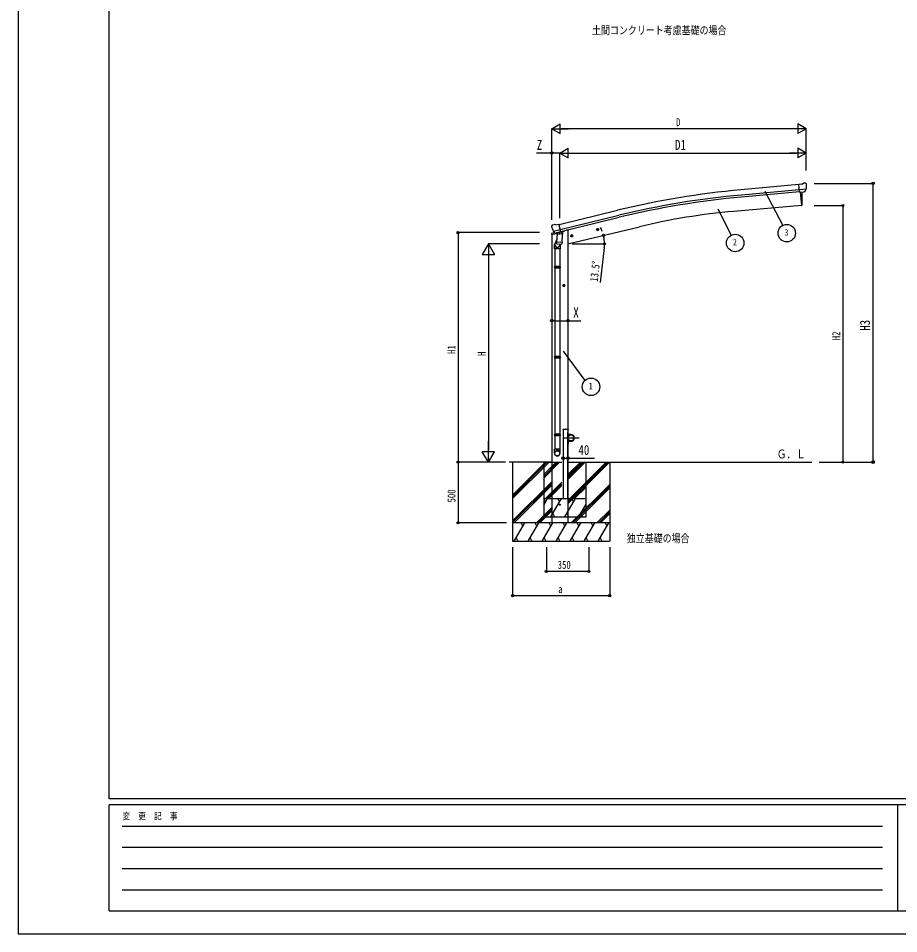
# Model space of a CAD drawing. Units: millimetres, scale not verified. Extents: x -10512 to 10512, y -7425 to 7425.
# Drawn here: x -10512 to -3253, y -7425 to 121 of the extents above; entities that cross this region are included whole.
import ezdxf
from ezdxf.enums import TextEntityAlignment as Align

# ---------------------------------------------------------------- set-up
doc = ezdxf.new("R2010")
doc.units = ezdxf.units.MM
doc.header["$LTSCALE"] = 30
for name, color, linetype in [('0-2_USER1', 3, 'Continuous'), ('0-4_YKK_13', 4, 'Continuous'), ('0-5_YKK_A1', 4, 'Continuous'), ('0-6_YKK_D', 6, 'Continuous'), ('0-7_YKK_ZWAK', 7, 'Continuous')]:
    doc.layers.add(name, color=color, linetype=linetype)
doc.styles.add('ＭＳ ゴシック', font='')
doc.styles.get('ＭＳ ゴシック').set_extended_font_data('MS Gothic')

msp = doc.modelspace()

# ---------------------------------------------------------------- linework, layer by layer
at = {"layer": '0-4_YKK_13'}
for p, q in [((-4050.71, -1245.91), (-4077.28, -1248.23)), ((-4071.62, -1312.89), (-4077.28, -1248.23)), ((-4050.71, -1245.91), (-4038.99, -1239.14)), ((-4024.09, -1237.55), (-4037.75, -1238.75)), ((-4014.95, -1243.31), (-4020.44, -1238.71)), ((-4013.89, -1245.35), (-4013.77, -1246.69)), ((-4014.42, -1288.2), (-4073.33, -1293.35)), ((-4061.66, -1312.02), (-4071.62, -1312.89)), ((-4028.05, -1309.08), (-4035.76, -1309.75)), ((-4025.67, -1307.68), (-4014.73, -1288.74)), ((-6108.09, -1582.77), (-6094.91, -1579.6)), ((-6080.35, -1582.28), (-6093.61, -1579.58)), ((-6080.35, -1582.28), (-6054.42, -1576.05)), ((-6116.53, -1661.93), (-6073.83, -1651.67)), ((-6116.53, -1655.04), (-6116.53, -1661.93)), ((-6115.4, -1593.59), (-6115.13, -1594.74)), ((-6111.18, -1585.02), (-6115.04, -1591.31)), ((-6088.02, -1645.83), (-6114.23, -1652.12)), ((-6101.35, -1633.9), (-6043.84, -1620.09)), ((-6084.5, -1648.81), (-6100.87, -1634.32)), ((-6081.79, -1649.38), (-6074.27, -1647.57)), ((-6080.95, -1649.27), (-6079.42, -1648.9)), ((-6079.42, -1648.9), (-6042.72, -1640.09)), ((-6077.58, -1649.13), (-6077.64, -1649.87)), ((-6076.88, -1650.91), (-6051.06, -1657.35)), ((-6069.96, -1656.26), (-6074.64, -1723.1)), ((-6024.27, -1659.45), (-6069.96, -1656.26)), ((-6068.19, -1653.08), (-6068.42, -1656.37)), ((-6048.67, -1641.92), (-6049.69, -1656.52)), ((-6042.72, -1640.09), (-6041.19, -1639.72)), ((-6039.63, -1637.62), (-6038.69, -1637.69)), ((-6038.69, -1637.69), (-6025.38, -1653)), ((-6034.7, -1642.28), (-6015.81, -1637.74)), ((-6028.95, -1726.29), (-6024.27, -1659.45)), ((-6025.38, -1653), (-6025.82, -1659.35)), ((-6011.98, -1629.57), (-6011.98, -1632.88)), ((-5744.94, -1622.76), (-5725.5, -1618.1)), ((-5740.39, -1614.99), (-5742.52, -1622.18)), ((-5733.09, -1613.23), (-5740.39, -1614.99)), ((-5732.88, -1630.15), (-5737.55, -1610.71)), ((-5727.92, -1618.68), (-5733.09, -1613.23)), ((-5730.05, -1625.87), (-5727.92, -1618.68)), ((-6072.9, -1698.33), (-6087.6, -1736.88)), ((-6075.49, -1735.56), (-6074.62, -1723.1)), ((-6028.95, -1726.29), (-6074.64, -1723.1)), ((-6028.96, -1726.29), (-6029.85, -1738.99)), ((-5958.86, -1674.12), (-5939.42, -1669.45)), ((-5954.31, -1666.34), (-5956.44, -1673.54)), ((-5947.01, -1664.59), (-5954.31, -1666.34)), ((-5946.81, -1681.51), (-5951.47, -1662.06)), ((-5941.84, -1670.04), (-5947.01, -1664.59)), ((-5943.97, -1677.23), (-5941.84, -1670.04)), ((-6090.97, -1778.96), (-6090.97, -1744.61)), ((-6044.97, -1778.96), (-6090.97, -1778.96)), ((-6088.97, -1778.96), (-6088.97, -1925.66)), ((-6075.1, -1736.92), (-6075.1, -1736.92)), ((-6073.65, -1737.7), (-6031.95, -1740.62)), ((-6043.57, -1739.8), (-6048.11, -1751.13)), ((-6046.97, -1778.96), (-6046.97, -1925.66)), ((-6044.97, -1744.31), (-6044.97, -1778.96)), ((-6090.97, -1927.66), (-6089.97, -1925.66)), ((-6044.97, -1927.66), (-6090.97, -1927.66)), ((-6044.97, -1935.66), (-6090.97, -1935.66)), ((-6045.97, -1925.66), (-6089.97, -1925.66)), ((-6045.97, -1937.66), (-6089.97, -1937.66)), ((-6088.97, -1937.66), (-6088.97, -2667.97)), ((-6046.97, -1937.66), (-6046.97, -2667.97)), ((-6044.97, -1927.66), (-6045.97, -1925.66)), ((-6044.97, -1935.66), (-6045.97, -1937.66)), ((-6044.97, -1927.66), (-6044.97, -1935.66)), ((-6003.47, -2081.7), (-6023.47, -2081.7)), ((-6013.47, -2074.2), (-6019.97, -2077.95)), ((-6019.97, -2077.95), (-6019.97, -2085.46)), ((-6019.97, -2085.46), (-6013.47, -2089.21)), ((-6013.47, -2091.7), (-6013.47, -2071.7)), ((-6006.97, -2077.95), (-6013.47, -2074.2)), ((-6090.97, -2669.97), (-6089.97, -2667.97)), ((-6044.97, -2669.97), (-6090.97, -2669.97)), ((-6044.97, -2677.97), (-6090.97, -2677.97)), ((-6045.97, -2667.97), (-6089.97, -2667.97)), ((-6045.97, -2679.97), (-6089.97, -2679.97)), ((-6088.97, -2679.97), (-6088.97, -3430.16)), ((-6046.97, -2679.97), (-6046.97, -3430.16)), ((-6044.97, -2669.97), (-6045.97, -2667.97)), ((-6044.97, -2677.97), (-6045.97, -2679.97)), ((-6044.97, -2669.97), (-6044.97, -2677.97)), ((-6090.97, -3310.16), (-6089.97, -3308.16)), ((-6044.97, -3310.16), (-6090.97, -3310.16)), ((-6044.97, -3318.16), (-6090.97, -3318.16)), ((-6045.97, -3308.16), (-6089.97, -3308.16)), ((-6045.97, -3320.16), (-6089.97, -3320.16)), ((-6088.97, -3320.16), (-6088.97, -3430.16)), ((-6046.97, -3320.16), (-6046.97, -3430.16)), ((-6044.97, -3310.16), (-6045.97, -3308.16)), ((-6044.97, -3318.16), (-6045.97, -3320.16)), ((-6044.97, -3310.16), (-6044.97, -3318.16)), ((-6020.47, -3268.33), (-6020.38, -3266.76)), ((-5979.47, -3268.33), (-6020.47, -3268.33)), ((-6019.38, -3265.83), (-5980.57, -3265.83)), ((-5979.97, -3288.32), (-5977.97, -3288.32)), ((-5979.97, -3288.32), (-5979.97, -3311.02)), ((-5979.57, -3266.76), (-5979.47, -3268.33)), ((-5977.97, -3311.02), (-5977.97, -3288.32)), ((-5954.97, -3311.02), (-5977.97, -3311.02)), ((-5977.97, -3313.02), (-5954.97, -3313.02)), ((-6022.27, -3338.32), (-5887.67, -3338.32)), ((-5979.97, -3388.32), (-5979.97, -3365.62)), ((-5979.97, -3388.32), (-5977.97, -3388.32)), ((-5977.97, -3363.62), (-5954.97, -3363.62)), ((-5977.97, -3365.62), (-5977.97, -3388.32)), ((-5954.97, -3365.62), (-5977.97, -3365.62)), ((-6090.97, -3464.3), (-6090.97, -3430.16)), ((-6044.97, -3430.16), (-6090.97, -3430.16)), ((-6044.97, -3464.3), (-6044.97, -3430.16))]:
    msp.add_line(p, q, dxfattribs=at)
for points in [[(-4061.66, -1312.02), (-4061.39, -1312.09), (-4036.01, -1309.87), (-4035.76, -1309.75)], [(-4014.34, -1287.56), (-4014.63, -1288.55), (-4014.73, -1288.74)], [(-6048.99, -1641.5), (-6039.26, -1639.17), (-6054.42, -1576.05)], [(-6101.62, -1633.32), (-6101.03, -1634.17), (-6100.87, -1634.32)], [(-6048.99, -1641.5), (-6049.22, -1641.65), (-6073.99, -1647.6), (-6074.27, -1647.57)], [(-5742.52, -1622.18), (-5737.35, -1627.63), (-5730.05, -1625.87)], [(-5956.44, -1673.54), (-5951.27, -1678.98), (-5943.97, -1677.23)], [(-6090.97, -1927.66), (-6090.97, -1935.66), (-6089.97, -1937.66)], [(-6013.47, -2089.21), (-6006.97, -2085.46), (-6006.97, -2077.95)], [(-6090.97, -2669.97), (-6090.97, -2677.97), (-6089.97, -2679.97)], [(-6090.97, -3310.16), (-6090.97, -3318.16), (-6089.97, -3320.16)]]:
    msp.add_lwpolyline(points, dxfattribs=at)
for centre, radius in [((-5735.22, -1620.43), 8.5), ((-5735.22, -1620.43), 7.7), ((-5735.22, -1620.43), 6.5), ((-5949.14, -1671.79), 8.5), ((-5949.14, -1671.79), 7.7), ((-5949.14, -1671.79), 6.5), ((-6013.47, -2081.7), 8.5), ((-6013.47, -2081.7), 7.7), ((-6013.47, -2081.7), 6.5), ((-5954.97, -3338.32), 25), ((-6046.97, -3888.32), 4.5)]:
    msp.add_circle(centre, radius, dxfattribs=at)
for centre, radius, start, end in [((-4037.49, -1241.74), 3, 95, 120), ((-4023.65, -1242.54), 5, 50.00648, 94.99352), ((-4215.4, -1264.33), 202.4, 353.4085, 5), ((-6106.92, -1587.63), 5, 103.5, 148.5), ((-6094.2, -1582.52), 3, 78.5, 103.5), ((-6113.53, -1655.04), 3, 103.5, 180), ((-5918.32, -1547.49), 202.4, 193.5, 205.09125), ((-6081.07, -1648.78), 0.5, 248.23754, 283.5), ((-6078.08, -1649.1), 0.5, 356, 103.5), ((-6076.64, -1649.94), 1, 176, 256), ((-6050.71, -1656.38), 1.03, 250.03897, 351.96569), ((-6048.07, -1642), 0.604, 100.59842, 172.20595), ((-6041.3, -1639.24), 0.5, 283.5, 318.76246), ((-6016.98, -1632.88), 5, 283.5, 0), ((-6073.55, -1735.73), 1.95, 175.04017, 217.47766), ((-6060.97, -1744.61), 30, 177.45142, 180), ((-6073.51, -1735.71), 2, 217.40962, 266), ((-6031.81, -1738.62), 2, 266, 349.46843), ((-6019.38, -3266.83), 1, 90, 176.5), ((-5980.57, -3266.83), 1, 3.5, 90), ((-5977.97, -3311.02), 2, 180, 270), ((-5954.97, -3338.32), 27.3, 270, 90), ((-5954.97, -3338.32), 25.3, 270, 90), ((-5977.97, -3365.62), 2, 90, 180)]:
    msp.add_arc(centre, radius, start, end, dxfattribs=at)
for centre, major_axis, ratio, start_param, end_param in [((-4009.56, -1241.3), (-15.35, 3.44), 0.101033, 5.9751426, 5.9753737), ((-4016.89, -1245.6), (2.71, -1.31), 0.997474, 0.5366567, 1.3225652), ((-4028.32, -1306.09), (1.62, -2.54), 0.997631, 5.8041905, 5.8929484), ((-4028.39, -1305.98), (-3.5, 2.17), 0.650902, 2.1145521, 2.1873627), ((-4028.27, -1306.17), (1.62, -2.54), 0.997631, 5.965759, 6.7621801), ((-6112.48, -1592.88), (-1.57, -2.57), 0.99628, 4.712389, 5.4996506), ((-6082.51, -1646.55), (-0.73, -2.92), 0.997631, 5.8041905, 6.6006116), ((-6082.45, -1646.33), (2.63, 3.16), 0.650902, 4.0958226, 4.1686332), ((-6082.48, -1646.45), (-0.73, -2.92), 0.997631, 0.3902369, 0.4789948), ((-6067.97, -1744.31), (23, 0), 0.996195, 2.3585569, 6.3253237), ((-6067.97, -1744.31), (21, 0), 0.996195, 2.7786684, 5.9512394), ((-6067.97, -3462.56), (-23, 0), 0.996195, 3.1415927, 6.2831853), ((-6067.97, -3464.3), (-23, 0), 0.996195, 3.1415927, 6.2831853), ((-6067.97, -3464.3), (0, -23.43), 0.981806, 4.712389, 7.8539816)]:
    msp.add_ellipse(centre, major_axis=major_axis, ratio=ratio, start_param=start_param, end_param=end_param, dxfattribs=at)
msp.add_ellipse((-6067.97, -3464.3), major_axis=(21, 0), ratio=0.996195, dxfattribs=at)
at = {"layer": '0-5_YKK_A1'}
for p, q in [((-4077.14, -1249.85), (-4554.07, -1292.9)), ((-4073.43, -1292.69), (-4550.21, -1335.68)), ((-4071.9, -1309.66), (-4548.68, -1352.66)), ((-4064.6, -1312.28), (-4055.05, -1421.41)), ((-4055.05, -1421.41), (-4612.92, -1470.22)), ((-6053.93, -1578.61), (-5571, -1461.3)), ((-6043.91, -1620.37), (-5560.87, -1503.04)), ((-6039.93, -1636.94), (-5556.84, -1519.61)), ((-5979.97, -1625.2), (-5991.6, -1625.2)), ((-5979.97, -1738.32), (-5391.19, -1596.97)), ((-5979.97, -1625.2), (-5979.97, -4038.32)), ((-6113.97, -1661.31), (-6113.97, -4038.32)), ((-6019.97, -3268.32), (-6019.97, -3838.32)), ((-5979.97, -3268.32), (-6019.97, -3268.32)), ((-5979.97, -3838.32), (-5979.97, -3288.32)), ((-6113.97, -3538.32), (-6464.27, -3538.32)), ((-6436.22, -3538.32), (-6436.22, -4188.32)), ((-6436.22, -3809.83), (-6164.72, -3538.32)), ((-6436.22, -3823.97), (-6150.58, -3538.32)), ((-6436.22, -3838.11), (-6136.44, -3538.32)), ((-6179.97, -3538.32), (-6179.97, -3988.32)), ((-6179.97, -3640.67), (-6077.62, -3538.32)), ((-6179.97, -3654.81), (-6063.48, -3538.32)), ((-6179.97, -3668.96), (-6049.34, -3538.32)), ((-6135.97, -3538.32), (-6029.97, -3538.32)), ((-5979.97, -3538.32), (-3970.64, -3538.32)), ((-5979.97, -3881.34), (-5636.96, -3538.32)), ((-5979.97, -3853.05), (-5665.24, -3538.32)), ((-5979.97, -3867.19), (-5651.1, -3538.32)), ((-5979.97, -3669.21), (-5849.09, -3538.32)), ((-5979.97, -3655.06), (-5863.23, -3538.32)), ((-5979.97, -3640.92), (-5877.38, -3538.32)), ((-5979.97, -3681.09), (-5837.21, -3538.32)), ((-5979.97, -3666.95), (-5851.35, -3538.32)), ((-5979.97, -3652.8), (-5865.49, -3538.32)), ((-5829.97, -3988.32), (-5829.97, -3538.32)), ((-5636.22, -3538.32), (-5636.22, -4188.32)), ((-6436.22, -4021.96), (-6113.97, -3699.71)), ((-6436.22, -4036.1), (-6113.97, -3713.85)), ((-6424.31, -4038.32), (-6113.97, -3727.99)), ((-6165.5, -3838.32), (-6029.97, -3702.8)), ((-6151.35, -3838.32), (-6029.97, -3716.95)), ((-6137.21, -3838.32), (-6029.97, -3731.09)), ((-5953.36, -3838.32), (-5829.97, -3714.94)), ((-5953.12, -4038.32), (-5636.22, -3721.44)), ((-5939.22, -3838.32), (-5829.97, -3729.08)), ((-5938.97, -4038.32), (-5636.22, -3735.58)), ((-5925.08, -3838.32), (-5829.97, -3743.22)), ((-5924.83, -4038.32), (-5636.22, -3749.72)), ((-6179.97, -3891.44), (-6149.31, -3838.32)), ((-6179.97, -3838.32), (-5829.97, -3838.32)), ((-6164.31, -3864.31), (-6179.31, -3838.32)), ((-6120.44, -3988.32), (-6033.84, -3838.32)), ((-6048.84, -3864.31), (-6063.84, -3838.32)), ((-6004.97, -3988.32), (-5918.37, -3838.32)), ((-5933.37, -3864.31), (-5948.37, -3838.32)), ((-6240.46, -4038.32), (-6113.97, -3911.84)), ((-5889.5, -3988.32), (-5829.97, -3885.22)), ((-6226.32, -4038.32), (-6113.97, -3925.98)), ((-6212.17, -4038.32), (-6113.97, -3940.12)), ((-6179.97, -3988.32), (-5829.97, -3988.32)), ((-6105.44, -3962.35), (-6090.44, -3988.32)), ((-5989.97, -3962.34), (-5974.97, -3988.32)), ((-5874.5, -3962.34), (-5859.5, -3988.32)), ((-5740.98, -4038.32), (-5636.22, -3933.57)), ((-5726.84, -4038.32), (-5636.22, -3947.71)), ((-5712.7, -4038.32), (-5636.22, -3961.85)), ((-5636.22, -4038.32), (-6436.22, -4038.32)), ((-6423.52, -4188.32), (-6336.92, -4038.32)), ((-6351.92, -4064.31), (-6366.92, -4038.32)), ((-6308.05, -4188.32), (-6221.45, -4038.32)), ((-6236.45, -4064.31), (-6251.45, -4038.32)), ((-6192.58, -4188.32), (-6105.98, -4038.32)), ((-6120.98, -4064.31), (-6135.98, -4038.32)), ((-6077.11, -4188.32), (-5990.51, -4038.32)), ((-6005.51, -4064.31), (-6020.51, -4038.32)), ((-5961.64, -4188.32), (-5875.04, -4038.32)), ((-5890.04, -4064.31), (-5905.04, -4038.32)), ((-5846.17, -4188.32), (-5759.57, -4038.32)), ((-5789.57, -4038.32), (-5774.57, -4064.31)), ((-5730.7, -4188.32), (-5644.1, -4038.32)), ((-5674.1, -4038.32), (-5659.1, -4064.31)), ((-6436.22, -4188.32), (-5636.22, -4188.32)), ((-6408.52, -4162.34), (-6393.52, -4188.32)), ((-6293.05, -4162.34), (-6278.05, -4188.32)), ((-6177.58, -4162.34), (-6162.58, -4188.32)), ((-6062.11, -4162.34), (-6047.11, -4188.32)), ((-5946.64, -4162.34), (-5931.64, -4188.32)), ((-5831.17, -4162.35), (-5816.17, -4188.32)), ((-5715.7, -4162.35), (-5700.7, -4188.32))]:
    msp.add_line(p, q, dxfattribs=at)
msp.add_lwpolyline([(-4064.6, -1312.28), (-4055.05, -1421.41), (-4052.51, -1421.1)], dxfattribs=at)
for centre, radius, start, end in [((-3929.47, -8219.35), 6954.55, 95.15276, 103.65276), ((-3929.47, -8219.35), 6911.6, 95.15276, 103.65276), ((-3929.47, -8219.35), 6894.55, 95.15276, 103.65276), ((-4747.97, -1366.6), 700, 355.76043, 4.54658), ((-4052.87, -1418.12), 3, 277, 355.76043), ((-4149.25, -6770.03), 5320.05, 95, 103.5)]:
    msp.add_arc(centre, radius, start, end, dxfattribs=at)
at = {"layer": '0-6_YKK_D'}
for p, q in [((-6113.96, -789.56), (-6044.67, -749.56)), ((-6044.67, -829.56), (-6044.67, -749.56)), ((-4015.42, -789.56), (-4084.7, -749.56)), ((-4084.7, -749.56), (-4084.7, -829.56)), ((-6113.96, -1541.22), (-6113.96, -788.56)), ((-6113.96, -789.56), (-6044.67, -829.56)), ((-6113.96, -789.56), (-5975.39, -789.56)), ((-4095.42, -789.56), (-6033.96, -789.56)), ((-4015.42, -789.56), (-4153.98, -789.56)), ((-4015.42, -789.56), (-4084.7, -829.56)), ((-4015.42, -1133.81), (-4015.42, -788.56)), ((-6046.97, -989.56), (-5977.69, -949.56)), ((-5977.69, -1029.56), (-5977.69, -949.56)), ((-4015.42, -989.56), (-4084.7, -949.56)), ((-4084.7, -949.56), (-4084.7, -1029.56)), ((-6113.96, -1541.22), (-6113.96, -988.56)), ((-6046.97, -1525.36), (-6046.97, -988.56)), ((-6046.97, -1525.36), (-6046.97, -988.56)), ((-6046.97, -989.56), (-5977.69, -1029.56)), ((-6046.97, -989.56), (-5908.41, -989.56)), ((-5966.97, -989.56), (-4095.42, -989.56)), ((-4015.42, -989.56), (-4153.98, -989.56)), ((-4015.42, -989.56), (-4084.7, -1029.56)), ((-4015.42, -1133.81), (-4015.42, -988.56)), ((-3950.75, -1239.56), (-3463.49, -1239.56)), ((-3464.49, -3538.32), (-3464.49, -1239.56)), ((-4358.1, -1304.24), (-4208.2, -1585.63)), ((-3949.73, -1421.41), (-3713.49, -1421.41)), ((-3714.49, -1421.41), (-3714.49, -3538.32)), ((-4743.31, -1448.48), (-4633.42, -1666.77)), ((-6214.47, -1645.8), (-6887.47, -1645.8)), ((-6886.47, -1645.8), (-6886.47, -3538.32)), ((-6636.47, -1738.32), (-6686.47, -1824.93)), ((-6215.47, -1738.32), (-6637.47, -1738.32)), ((-6636.47, -1738.32), (-6586.47, -1824.93)), ((-6636.47, -1738.32), (-6636.47, -1911.53)), ((-5946.07, -1738.3), (-5678.14, -1738.3)), ((-5681.06, -1772.25), (-5713.4, -2056.95)), ((-6686.47, -1824.93), (-6586.47, -1824.93)), ((-6636.47, -1838.32), (-6636.47, -3438.32)), ((-5979.97, -2371.5), (-5979.97, -2370.5)), ((-6020.68, -2622.8), (-5840.88, -2865.44)), ((-6636.47, -3538.32), (-6636.47, -3365.12)), ((-6636.47, -3538.32), (-6686.47, -3451.72)), ((-6586.47, -3451.72), (-6686.47, -3451.72)), ((-6636.47, -3538.32), (-6586.47, -3451.72)), ((-6495.66, -3538.32), (-6887.47, -3538.32)), ((-6495.66, -3538.32), (-6887.47, -3538.32)), ((-6886.47, -3538.32), (-6886.47, -4038.32)), ((-6495.66, -3538.32), (-6637.47, -3538.32)), ((-3909.47, -3538.32), (-3713.49, -3538.32)), ((-3909.47, -3538.32), (-3463.49, -3538.32)), ((-6487.88, -4038.32), (-6887.47, -4038.32)), ((-6436.22, -4239.32), (-6436.22, -4639.32)), ((-6158.47, -4239.32), (-6158.47, -4439.32)), ((-5808.47, -4239.32), (-5808.47, -4439.32)), ((-5636.22, -4239.32), (-5636.22, -4639.32)), ((-5808.47, -4438.32), (-6158.47, -4438.32)), ((-6436.22, -4638.32), (-5636.22, -4638.32))]:
    msp.add_line(p, q, dxfattribs=at)
for points in [[(-6046.97, -989.56), (-6113.96, -989.56), (-6238.62, -989.56)], [(-6113.97, -2371.5), (-5979.97, -2371.5), (-5874.81, -2371.5)], [(-6019.97, -3504.76), (-5979.97, -3504.76), (-5760.37, -3504.76)]]:
    msp.add_lwpolyline(points, dxfattribs=at)
for centre, radius in [((-6113.96, -989.56), 10.62), ((-3464.49, -1239.56), 10.62), ((-3714.49, -1421.41), 8.5), ((-4175.98, -1650.02), 72), ((-6886.47, -1645.8), 8.5), ((-5687.45, -1668.09), 8.5), ((-4601.05, -1731.08), 72), ((-5679.14, -1738.3), 8.5), ((-6113.97, -2371.5), 10.62), ((-5979.97, -2371.5), 10.62), ((-5790.16, -2916.54), 72), ((-6886.47, -3538.32), 8.5), ((-6886.47, -3538.32), 8.5), ((-6019.97, -3504.76), 10.62), ((-5979.97, -3504.76), 10.62), ((-3714.49, -3538.32), 8.5), ((-3464.49, -3538.32), 10.62), ((-6886.47, -4038.32), 8.5), ((-6158.47, -4438.32), 8.5), ((-5808.47, -4438.32), 8.5), ((-6436.22, -4638.32), 8.5), ((-5636.22, -4638.32), 8.5)]:
    msp.add_circle(centre, radius, dxfattribs=at)
for start, end in [(19.99154, 26.48282), (0, 13.5), (7.17071, 13.5), (353.51888, 0)]:
    msp.add_arc((-5979.87, -1738.3), 300.73, start, end, dxfattribs=at)
at = {"layer": '0-7_YKK_ZWAK'}
for p, q in [((-9762.45, -6312.5), (-9762.45, 6937.5)), ((9737.55, -6312.5), (-9762.45, -6312.5)), ((-3262.45, -6362.5), (-9762.45, -6362.5)), ((-9762.45, -7237.5), (-9762.45, -6362.5)), ((-3262.45, -6362.5), (-3262.45, -7237.5)), ((-12.45, -6362.5), (-3262.45, -6362.5)), ((-9656.2, -6537.5), (-3387.45, -6537.5)), ((-9656.2, -6712.5), (-3387.45, -6712.5)), ((-9656.2, -6887.5), (-3387.45, -6887.5)), ((-9656.2, -7062.5), (-3387.45, -7062.5)), ((-9762.45, -7237.5), (-3262.45, -7237.5)), ((-3262.45, -7237.5), (-12.45, -7237.5))]:
    msp.add_line(p, q, dxfattribs=at)
msp.add_lwpolyline([(-10512.5, -7425), (10512.5, -7425), (10512.5, 7425), (-10512.5, 7425)], close=True, dxfattribs=at)

# ---------------------------------------------------------------- texts
at = {"layer": '0-2_USER1', "style": 'ＭＳ ゴシック', "width": 0.8}
for s, height, p in [('土間コンクリート考慮基礎の場合', 65.98, (-5781.82, -30.51)), ('Ｇ．Ｌ', 73.31, (-4258.89, -3529)), ('独立基礎の場合', 65.98, (-5494.94, -4218.45))]:
    msp.add_text(s, height=height, dxfattribs=at).set_placement(p, align=Align.BOTTOM_LEFT)
at = {"layer": '0-6_YKK_D', "style": 'ＭＳ ゴシック', "width": 0.8}
for s, height, p in [('D', 65.98, (-5088.69, -788.26)), ('Z', 82.48, (-6237.29, -988.23)), ('D1', 82.48, (-5097.2, -988.26)), ('3', 52.79, (-4195.18, -1686.02)), ('2', 52.79, (-4620.25, -1767.08)), ('X', 82.48, (-5936.14, -2370.16)), ('1', 52.79, (-5809.36, -2952.54)), ('40', 82.48, (-5893.67, -3503.46)), ('350', 65.98, (-6065.07, -4437.02)), ('a', 65.98, (-6060.22, -4637.02))]:
    msp.add_text(s, height=height, dxfattribs=at).set_placement(p, align=Align.BOTTOM_LEFT)
for s, height, rotation, p in [('13.5°', 65.98, 83.519, (-5714.87, -2055.1)), ('H3', 82.48, 90, (-3465.79, -2454.94)), ('H2', 65.98, 90, (-3715.79, -2532.67)), ('H1', 65.98, 90, (-6887.77, -2644.86)), ('H', 65.98, 90, (-6637.77, -2662.32)), ('500', 65.98, 90, (-6887.77, -3869.92))]:
    msp.add_text(s, height=height, rotation=rotation, dxfattribs=at).set_placement(p, align=Align.BOTTOM_LEFT)
at = {"layer": '0-7_YKK_ZWAK', "style": 'ＭＳ ゴシック', "width": 0.8}
msp.add_text('変  更  記  事', height=54.99, dxfattribs=at).set_placement((-9653.28, -6500), align=Align.BOTTOM_LEFT)

doc.saveas('drawing.dxf')
